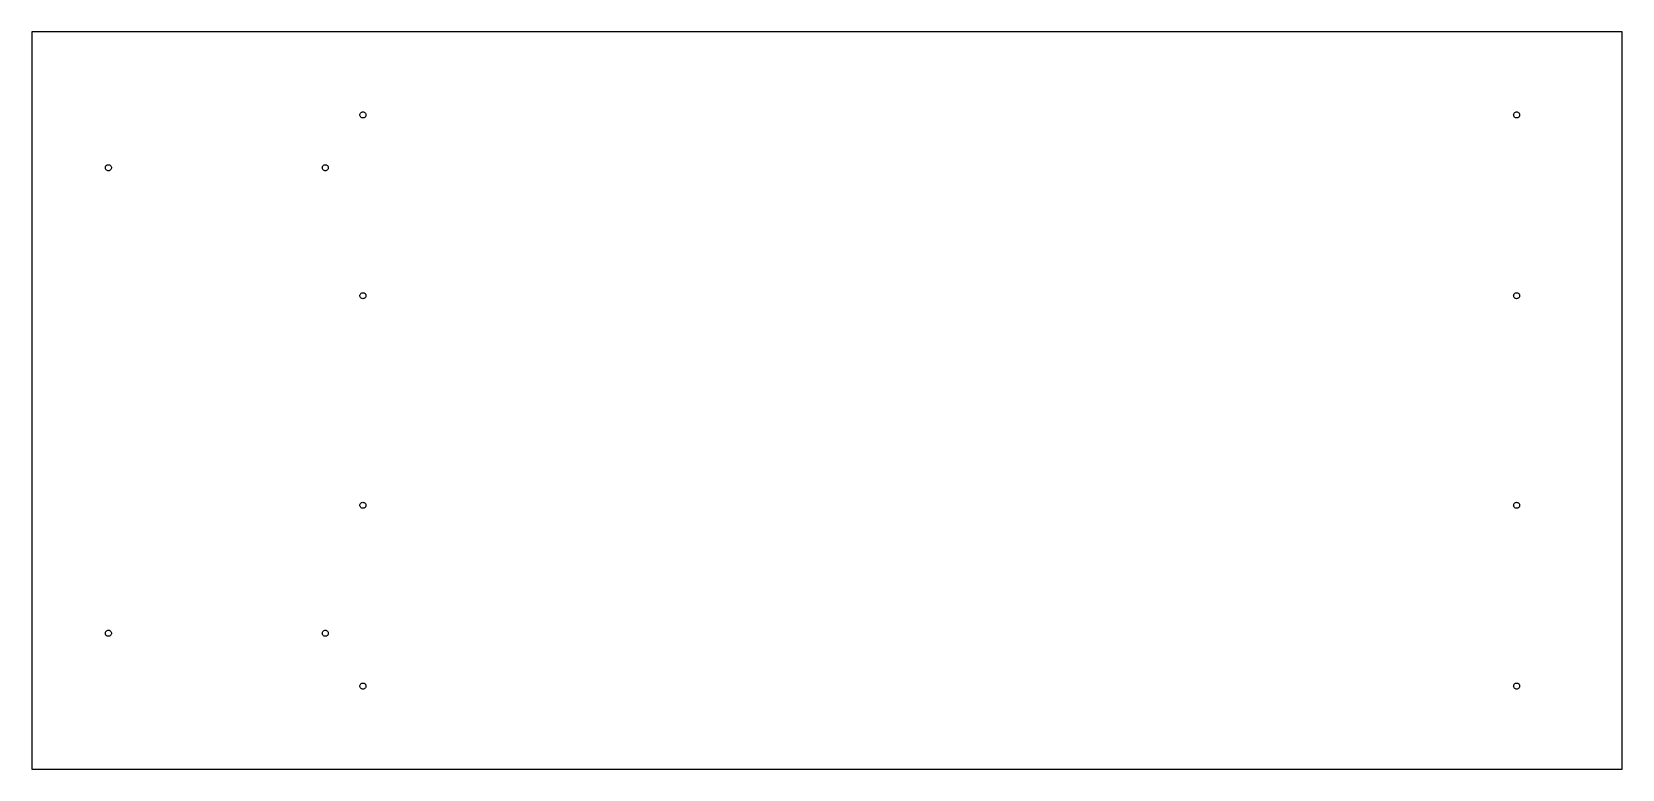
# Model space of a CAD drawing. Header units: metres. Extents: x -238 to 862, y -255 to 255.
import ezdxf

# ---------------------------------------------------------------- set-up
doc = ezdxf.new("R2010")
doc.units = ezdxf.units.M

msp = doc.modelspace()

# ---------------------------------------------------------------- linework, layer by layer
for p, q in [((862, 255), (-238, 255)), ((-238, 255), (-238, -255)), ((862, -255), (862, 255)), ((-11.04, 197.906), (-10.9217, 198.296)), ((-10.9217, 198.296), (-10.7294, 198.656)), ((-10.7294, 198.656), (-10.4708, 198.971)), ((-10.4708, 198.971), (-10.1556, 199.229)), ((-10.1556, 199.229), (-9.79597, 199.422)), ((-9.79597, 199.422), (-9.40578, 199.54)), ((-9.40578, 199.54), (-9, 199.58)), ((-9, 199.58), (-8.59421, 199.54)), ((-8.59421, 199.54), (-8.20401, 199.422)), ((-8.20401, 199.422), (-7.84441, 199.229)), ((-7.84441, 199.229), (-7.52921, 198.971)), ((-7.52921, 198.971), (-7.27054, 198.656)), ((-7.27054, 198.656), (-7.07832, 198.296)), ((-7.07832, 198.296), (-6.95996, 197.906)), ((786.96, 197.906), (787.078, 198.296)), ((787.078, 198.296), (787.271, 198.656)), ((787.271, 198.656), (787.529, 198.971)), ((787.529, 198.971), (787.844, 199.229)), ((787.844, 199.229), (788.204, 199.422)), ((788.204, 199.422), (788.594, 199.54)), ((788.594, 199.54), (789, 199.58)), ((789, 199.58), (789.406, 199.54)), ((789.406, 199.54), (789.796, 199.422)), ((789.796, 199.422), (790.156, 199.229)), ((790.156, 199.229), (790.471, 198.971)), ((790.471, 198.971), (790.729, 198.656)), ((790.729, 198.656), (790.922, 198.296)), ((790.922, 198.296), (791.04, 197.906)), ((-11.08, 197.5), (-11.04, 197.906)), ((-11.04, 197.094), (-11.08, 197.5)), ((-10.9217, 196.704), (-11.04, 197.094)), ((-10.7294, 196.344), (-10.9217, 196.704)), ((-10.4708, 196.029), (-10.7294, 196.344)), ((-10.1556, 195.771), (-10.4708, 196.029)), ((-9.79597, 195.578), (-10.1556, 195.771)), ((-9.40578, 195.46), (-9.79597, 195.578)), ((-9, 195.42), (-9.40578, 195.46)), ((-8.59421, 195.46), (-9, 195.42)), ((-8.20401, 195.578), (-8.59421, 195.46)), ((-7.84441, 195.771), (-8.20401, 195.578)), ((-7.52921, 196.029), (-7.84441, 195.771)), ((-7.27054, 196.344), (-7.52921, 196.029)), ((-7.07832, 196.704), (-7.27054, 196.344)), ((-6.95996, 197.094), (-7.07832, 196.704)), ((-6.95996, 197.906), (-6.92, 197.5)), ((-6.92, 197.5), (-6.95996, 197.094)), ((786.92, 197.5), (786.96, 197.906)), ((786.96, 197.094), (786.92, 197.5)), ((787.078, 196.704), (786.96, 197.094)), ((787.271, 196.344), (787.078, 196.704)), ((787.529, 196.029), (787.271, 196.344)), ((787.844, 195.771), (787.529, 196.029)), ((788.204, 195.578), (787.844, 195.771)), ((788.594, 195.46), (788.204, 195.578)), ((789, 195.42), (788.594, 195.46)), ((789.406, 195.46), (789, 195.42)), ((789.796, 195.578), (789.406, 195.46)), ((790.156, 195.771), (789.796, 195.578)), ((790.471, 196.029), (790.156, 195.771)), ((790.729, 196.344), (790.471, 196.029)), ((790.922, 196.704), (790.729, 196.344)), ((791.04, 197.094), (790.922, 196.704)), ((791.04, 197.906), (791.08, 197.5)), ((791.08, 197.5), (791.04, 197.094)), ((-187.08, 161), (-187.04, 161.406)), ((-187.04, 160.594), (-187.08, 161)), ((-187.04, 161.406), (-186.922, 161.796)), ((-186.922, 160.204), (-187.04, 160.594)), ((-186.922, 161.796), (-186.729, 162.156)), ((-186.729, 159.844), (-186.922, 160.204)), ((-186.729, 162.156), (-186.471, 162.471)), ((-186.471, 159.529), (-186.729, 159.844)), ((-186.471, 162.471), (-186.156, 162.729)), ((-186.156, 159.271), (-186.471, 159.529)), ((-186.156, 162.729), (-185.796, 162.922)), ((-185.796, 159.078), (-186.156, 159.271)), ((-185.796, 162.922), (-185.406, 163.04)), ((-185.406, 158.96), (-185.796, 159.078)), ((-185.406, 163.04), (-185, 163.08)), ((-185, 158.92), (-185.406, 158.96)), ((-185, 163.08), (-184.594, 163.04)), ((-184.594, 158.96), (-185, 158.92)), ((-184.594, 163.04), (-184.204, 162.922)), ((-184.204, 159.078), (-184.594, 158.96)), ((-184.204, 162.922), (-183.844, 162.729)), ((-183.844, 159.271), (-184.204, 159.078)), ((-183.844, 162.729), (-183.529, 162.471)), ((-183.529, 159.529), (-183.844, 159.271)), ((-183.529, 162.471), (-183.271, 162.156)), ((-183.271, 159.844), (-183.529, 159.529)), ((-183.271, 162.156), (-183.078, 161.796)), ((-183.078, 160.204), (-183.271, 159.844)), ((-183.078, 161.796), (-182.96, 161.406)), ((-182.96, 160.594), (-183.078, 160.204)), ((-182.96, 161.406), (-182.92, 161)), ((-182.92, 161), (-182.96, 160.594)), ((-37.08, 161), (-37.04, 161.406)), ((-37.04, 160.594), (-37.08, 161)), ((-37.04, 161.406), (-36.9217, 161.796)), ((-36.9217, 160.204), (-37.04, 160.594)), ((-36.9217, 161.796), (-36.7294, 162.156)), ((-36.7294, 159.844), (-36.9217, 160.204)), ((-36.7294, 162.156), (-36.4708, 162.471)), ((-36.4708, 159.529), (-36.7294, 159.844)), ((-36.4708, 162.471), (-36.1556, 162.729)), ((-36.1556, 159.271), (-36.4708, 159.529)), ((-36.1556, 162.729), (-35.796, 162.922)), ((-35.796, 159.078), (-36.1556, 159.271)), ((-35.796, 162.922), (-35.4058, 163.04)), ((-35.4058, 158.96), (-35.796, 159.078)), ((-35.4058, 163.04), (-35, 163.08)), ((-35, 158.92), (-35.4058, 158.96)), ((-35, 163.08), (-34.5942, 163.04)), ((-34.5942, 158.96), (-35, 158.92)), ((-34.5942, 163.04), (-34.204, 162.922)), ((-34.204, 159.078), (-34.5942, 158.96)), ((-34.204, 162.922), (-33.8444, 162.729)), ((-33.8444, 159.271), (-34.204, 159.078)), ((-33.8444, 162.729), (-33.5292, 162.471)), ((-33.5292, 159.529), (-33.8444, 159.271)), ((-33.5292, 162.471), (-33.2705, 162.156)), ((-33.2705, 159.844), (-33.5292, 159.529)), ((-33.2705, 162.156), (-33.0783, 161.796)), ((-33.0783, 160.204), (-33.2705, 159.844)), ((-33.0783, 161.796), (-32.96, 161.406)), ((-32.96, 160.594), (-33.0783, 160.204)), ((-32.96, 161.406), (-32.92, 161)), ((-32.92, 161), (-32.96, 160.594)), ((-11.08, 72.5), (-11.04, 72.9058)), ((-11.04, 72.0942), (-11.08, 72.5)), ((-11.04, 72.9058), (-10.9217, 73.296)), ((-10.9217, 71.704), (-11.04, 72.0942)), ((-10.9217, 73.296), (-10.7294, 73.6556)), ((-10.7294, 71.3444), (-10.9217, 71.704)), ((-10.7294, 73.6556), (-10.4708, 73.9708)), ((-10.4708, 71.0292), (-10.7294, 71.3444)), ((-10.4708, 73.9708), (-10.1556, 74.2294)), ((-10.1556, 70.7705), (-10.4708, 71.0292)), ((-10.1556, 74.2294), (-9.79597, 74.4217)), ((-9.79597, 70.5783), (-10.1556, 70.7705)), ((-9.79597, 74.4217), (-9.40578, 74.54)), ((-9.40578, 70.46), (-9.79597, 70.5783)), ((-9.40578, 74.54), (-9, 74.58)), ((-9, 70.42), (-9.40578, 70.46)), ((-9, 74.58), (-8.59421, 74.54)), ((-8.59421, 70.46), (-9, 70.42)), ((-8.59421, 74.54), (-8.20401, 74.4217)), ((-8.20401, 70.5783), (-8.59421, 70.46)), ((-8.20401, 74.4217), (-7.84441, 74.2294)), ((-7.84441, 70.7705), (-8.20401, 70.5783)), ((-7.84441, 74.2294), (-7.52921, 73.9708)), ((-7.52921, 71.0292), (-7.84441, 70.7705)), ((-7.52921, 73.9708), (-7.27054, 73.6556)), ((-7.27054, 71.3444), (-7.52921, 71.0292)), ((-7.27054, 73.6556), (-7.07832, 73.296)), ((-7.07832, 71.704), (-7.27054, 71.3444)), ((-7.07832, 73.296), (-6.95996, 72.9058)), ((-6.95996, 72.0942), (-7.07832, 71.704)), ((-6.95996, 72.9058), (-6.92, 72.5)), ((-6.92, 72.5), (-6.95996, 72.0942)), ((786.92, 72.5), (786.96, 72.9058)), ((786.96, 72.0942), (786.92, 72.5)), ((786.96, 72.9058), (787.078, 73.296)), ((787.078, 71.704), (786.96, 72.0942)), ((787.078, 73.296), (787.271, 73.6556)), ((787.271, 71.3444), (787.078, 71.704)), ((787.271, 73.6556), (787.529, 73.9708)), ((787.529, 71.0292), (787.271, 71.3444)), ((787.529, 73.9708), (787.844, 74.2294)), ((787.844, 70.7705), (787.529, 71.0292)), ((787.844, 74.2294), (788.204, 74.4217)), ((788.204, 70.5783), (787.844, 70.7705)), ((788.204, 74.4217), (788.594, 74.54)), ((788.594, 70.46), (788.204, 70.5783)), ((788.594, 74.54), (789, 74.58)), ((789, 70.42), (788.594, 70.46)), ((789, 74.58), (789.406, 74.54)), ((789.406, 70.46), (789, 70.42)), ((789.406, 74.54), (789.796, 74.4217)), ((789.796, 70.5783), (789.406, 70.46)), ((789.796, 74.4217), (790.156, 74.2294)), ((790.156, 70.7705), (789.796, 70.5783)), ((790.156, 74.2294), (790.471, 73.9708)), ((790.471, 71.0292), (790.156, 70.7705)), ((790.471, 73.9708), (790.729, 73.6556)), ((790.729, 71.3444), (790.471, 71.0292)), ((790.729, 73.6556), (790.922, 73.296)), ((790.922, 71.704), (790.729, 71.3444)), ((790.922, 73.296), (791.04, 72.9058)), ((791.04, 72.0942), (790.922, 71.704)), ((791.04, 72.9058), (791.08, 72.5)), ((791.08, 72.5), (791.04, 72.0942)), ((-11.08, -72.5), (-11.04, -72.0942)), ((-11.04, -72.9058), (-11.08, -72.5)), ((-11.04, -72.0942), (-10.9217, -71.704)), ((-10.9217, -73.296), (-11.04, -72.9058)), ((-10.9217, -71.704), (-10.7294, -71.3444)), ((-10.7294, -73.6556), (-10.9217, -73.296)), ((-10.7294, -71.3444), (-10.4708, -71.0292)), ((-10.4708, -73.9708), (-10.7294, -73.6556)), ((-10.4708, -71.0292), (-10.1556, -70.7705)), ((-10.1556, -74.2294), (-10.4708, -73.9708)), ((-10.1556, -70.7705), (-9.79597, -70.5783)), ((-9.79597, -74.4217), (-10.1556, -74.2294)), ((-9.79597, -70.5783), (-9.40578, -70.46)), ((-9.40578, -74.54), (-9.79597, -74.4217)), ((-9.40578, -70.46), (-9, -70.42)), ((-8.99998, -74.58), (-9.40578, -74.54)), ((-9, -70.42), (-8.59421, -70.46)), ((-8.59421, -74.54), (-8.99998, -74.58)), ((-8.59421, -70.46), (-8.20401, -70.5783)), ((-8.20401, -74.4217), (-8.59421, -74.54)), ((-8.20401, -70.5783), (-7.84441, -70.7705)), ((-7.84441, -74.2294), (-8.20401, -74.4217)), ((-7.84441, -70.7705), (-7.52921, -71.0292)), ((-7.52921, -73.9708), (-7.84441, -74.2294)), ((-7.52921, -71.0292), (-7.27054, -71.3444)), ((-7.27054, -73.6556), (-7.52921, -73.9708)), ((-7.27054, -71.3444), (-7.07832, -71.704)), ((-7.07832, -73.296), (-7.27054, -73.6556)), ((-7.07832, -71.704), (-6.95996, -72.0942)), ((-6.95996, -72.9058), (-7.07832, -73.296)), ((-6.95996, -72.0942), (-6.92, -72.5)), ((-6.92, -72.5), (-6.95996, -72.9058)), ((786.92, -72.5), (786.96, -72.0942)), ((786.96, -72.9058), (786.92, -72.5)), ((786.96, -72.0942), (787.078, -71.704)), ((787.078, -73.296), (786.96, -72.9058)), ((787.078, -71.704), (787.271, -71.3444)), ((787.271, -73.6556), (787.078, -73.296)), ((787.271, -71.3444), (787.529, -71.0292)), ((787.529, -73.9708), (787.271, -73.6556)), ((787.529, -71.0292), (787.844, -70.7705)), ((787.844, -74.2294), (787.529, -73.9708)), ((787.844, -70.7705), (788.204, -70.5783)), ((788.204, -74.4217), (787.844, -74.2294)), ((788.204, -70.5783), (788.594, -70.46)), ((788.594, -74.54), (788.204, -74.4217)), ((788.594, -70.46), (789, -70.42)), ((789, -74.58), (788.594, -74.54)), ((789, -70.42), (789.406, -70.46)), ((789.406, -74.54), (789, -74.58)), ((789.406, -70.46), (789.796, -70.5783)), ((789.796, -74.4217), (789.406, -74.54)), ((789.796, -70.5783), (790.156, -70.7705)), ((790.156, -74.2294), (789.796, -74.4217)), ((790.156, -70.7705), (790.471, -71.0292)), ((790.471, -73.9708), (790.156, -74.2294)), ((790.471, -71.0292), (790.729, -71.3444)), ((790.729, -73.6556), (790.471, -73.9708)), ((790.729, -71.3444), (790.922, -71.704)), ((790.922, -73.296), (790.729, -73.6556)), ((790.922, -71.704), (791.04, -72.0942)), ((791.04, -72.9058), (790.922, -73.296)), ((791.04, -72.0942), (791.08, -72.5)), ((791.08, -72.5), (791.04, -72.9058)), ((-187.08, -161), (-187.04, -160.594)), ((-187.04, -161.406), (-187.08, -161)), ((-187.04, -160.594), (-186.922, -160.204)), ((-186.922, -161.796), (-187.04, -161.406)), ((-186.922, -160.204), (-186.729, -159.844)), ((-186.729, -162.156), (-186.922, -161.796)), ((-186.729, -159.844), (-186.471, -159.529)), ((-186.471, -162.471), (-186.729, -162.156)), ((-186.471, -159.529), (-186.156, -159.271)), ((-186.156, -162.729), (-186.471, -162.471)), ((-186.156, -159.271), (-185.796, -159.078)), ((-185.796, -162.922), (-186.156, -162.729)), ((-185.796, -159.078), (-185.406, -158.96)), ((-185.406, -163.04), (-185.796, -162.922)), ((-185.406, -158.96), (-185, -158.92)), ((-185, -163.08), (-185.406, -163.04)), ((-185, -158.92), (-184.594, -158.96)), ((-184.594, -163.04), (-185, -163.08)), ((-184.594, -158.96), (-184.204, -159.078)), ((-184.204, -162.922), (-184.594, -163.04)), ((-184.204, -159.078), (-183.844, -159.271)), ((-183.844, -162.729), (-184.204, -162.922)), ((-183.844, -159.271), (-183.529, -159.529)), ((-183.529, -162.471), (-183.844, -162.729)), ((-183.529, -159.529), (-183.271, -159.844)), ((-183.271, -162.156), (-183.529, -162.471)), ((-183.271, -159.844), (-183.078, -160.204)), ((-183.078, -161.796), (-183.271, -162.156)), ((-183.078, -160.204), (-182.96, -160.594)), ((-182.96, -161.406), (-183.078, -161.796)), ((-182.96, -160.594), (-182.92, -161)), ((-182.92, -161), (-182.96, -161.406)), ((-37.08, -161), (-37.04, -160.594)), ((-37.04, -161.406), (-37.08, -161)), ((-37.04, -160.594), (-36.9217, -160.204)), ((-36.9217, -161.796), (-37.04, -161.406)), ((-36.9217, -160.204), (-36.7294, -159.844)), ((-36.7294, -162.156), (-36.9217, -161.796)), ((-36.7294, -159.844), (-36.4708, -159.529)), ((-36.4708, -162.471), (-36.7294, -162.156)), ((-36.4708, -159.529), (-36.1556, -159.271)), ((-36.1556, -162.729), (-36.4708, -162.471)), ((-36.1556, -159.271), (-35.796, -159.078)), ((-35.796, -162.922), (-36.1556, -162.729)), ((-35.796, -159.078), (-35.4058, -158.96)), ((-35.4058, -163.04), (-35.796, -162.922)), ((-35.4058, -158.96), (-35, -158.92)), ((-35, -163.08), (-35.4058, -163.04)), ((-35, -158.92), (-34.5942, -158.96)), ((-34.5942, -163.04), (-35, -163.08)), ((-34.5942, -158.96), (-34.204, -159.078)), ((-34.204, -162.922), (-34.5942, -163.04)), ((-34.204, -159.078), (-33.8444, -159.271)), ((-33.8444, -162.729), (-34.204, -162.922)), ((-33.8444, -159.271), (-33.5292, -159.529)), ((-33.5292, -162.471), (-33.8444, -162.729)), ((-33.5292, -159.529), (-33.2705, -159.844)), ((-33.2705, -162.156), (-33.5292, -162.471)), ((-33.2705, -159.844), (-33.0783, -160.204)), ((-33.0783, -161.796), (-33.2705, -162.156)), ((-33.0783, -160.204), (-32.96, -160.594)), ((-32.96, -161.406), (-33.0783, -161.796)), ((-32.96, -160.594), (-32.92, -161)), ((-32.92, -161), (-32.96, -161.406)), ((-11.08, -197.5), (-11.04, -197.094)), ((-11.04, -197.906), (-11.08, -197.5)), ((-11.04, -197.094), (-10.9217, -196.704)), ((-10.9217, -198.296), (-11.04, -197.906)), ((-10.9217, -196.704), (-10.7294, -196.344)), ((-10.7294, -196.344), (-10.4708, -196.029)), ((-10.4708, -196.029), (-10.1556, -195.771)), ((-10.1556, -195.771), (-9.79597, -195.578)), ((-9.79597, -195.578), (-9.40578, -195.46)), ((-9.40578, -195.46), (-9, -195.42)), ((-9, -195.42), (-8.59421, -195.46)), ((-8.59421, -195.46), (-8.20401, -195.578)), ((-8.20401, -195.578), (-7.84441, -195.771)), ((-7.84441, -195.771), (-7.52921, -196.029)), ((-7.52921, -196.029), (-7.27054, -196.344)), ((-7.27054, -196.344), (-7.07832, -196.704)), ((-7.07832, -196.704), (-6.95996, -197.094)), ((-6.95996, -197.906), (-7.07832, -198.296)), ((-6.95996, -197.094), (-6.92, -197.5)), ((-6.92, -197.5), (-6.95996, -197.906)), ((786.92, -197.5), (786.96, -197.094)), ((786.96, -197.906), (786.92, -197.5)), ((786.96, -197.094), (787.078, -196.704)), ((787.078, -198.296), (786.96, -197.906)), ((787.078, -196.704), (787.271, -196.344)), ((787.271, -196.344), (787.529, -196.029)), ((787.529, -196.029), (787.844, -195.771)), ((787.844, -195.771), (788.204, -195.578)), ((788.204, -195.578), (788.594, -195.46)), ((788.594, -195.46), (789, -195.42)), ((789, -195.42), (789.406, -195.46)), ((789.406, -195.46), (789.796, -195.578)), ((789.796, -195.578), (790.156, -195.771)), ((790.156, -195.771), (790.471, -196.029)), ((790.471, -196.029), (790.729, -196.344)), ((790.729, -196.344), (790.922, -196.704)), ((790.922, -196.704), (791.04, -197.094)), ((791.04, -197.906), (790.922, -198.296)), ((791.04, -197.094), (791.08, -197.5)), ((791.08, -197.5), (791.04, -197.906)), ((-10.7294, -198.656), (-10.9217, -198.296)), ((-10.4708, -198.971), (-10.7294, -198.656)), ((-10.1556, -199.229), (-10.4708, -198.971)), ((-9.79597, -199.422), (-10.1556, -199.229)), ((-9.40578, -199.54), (-9.79597, -199.422)), ((-9, -199.58), (-9.40578, -199.54)), ((-8.59421, -199.54), (-9, -199.58)), ((-8.20401, -199.422), (-8.59421, -199.54)), ((-7.84441, -199.229), (-8.20401, -199.422)), ((-7.52921, -198.971), (-7.84441, -199.229)), ((-7.27054, -198.656), (-7.52921, -198.971)), ((-7.07832, -198.296), (-7.27054, -198.656)), ((787.271, -198.656), (787.078, -198.296)), ((787.529, -198.971), (787.271, -198.656)), ((787.844, -199.229), (787.529, -198.971)), ((788.204, -199.422), (787.844, -199.229)), ((788.594, -199.54), (788.204, -199.422)), ((789, -199.58), (788.594, -199.54)), ((789.406, -199.54), (789, -199.58)), ((789.796, -199.422), (789.406, -199.54)), ((790.156, -199.229), (789.796, -199.422)), ((790.471, -198.971), (790.156, -199.229)), ((790.729, -198.656), (790.471, -198.971)), ((790.922, -198.296), (790.729, -198.656)), ((-238, -255), (862, -255))]:
    msp.add_line(p, q)

doc.saveas('drawing.dxf')
